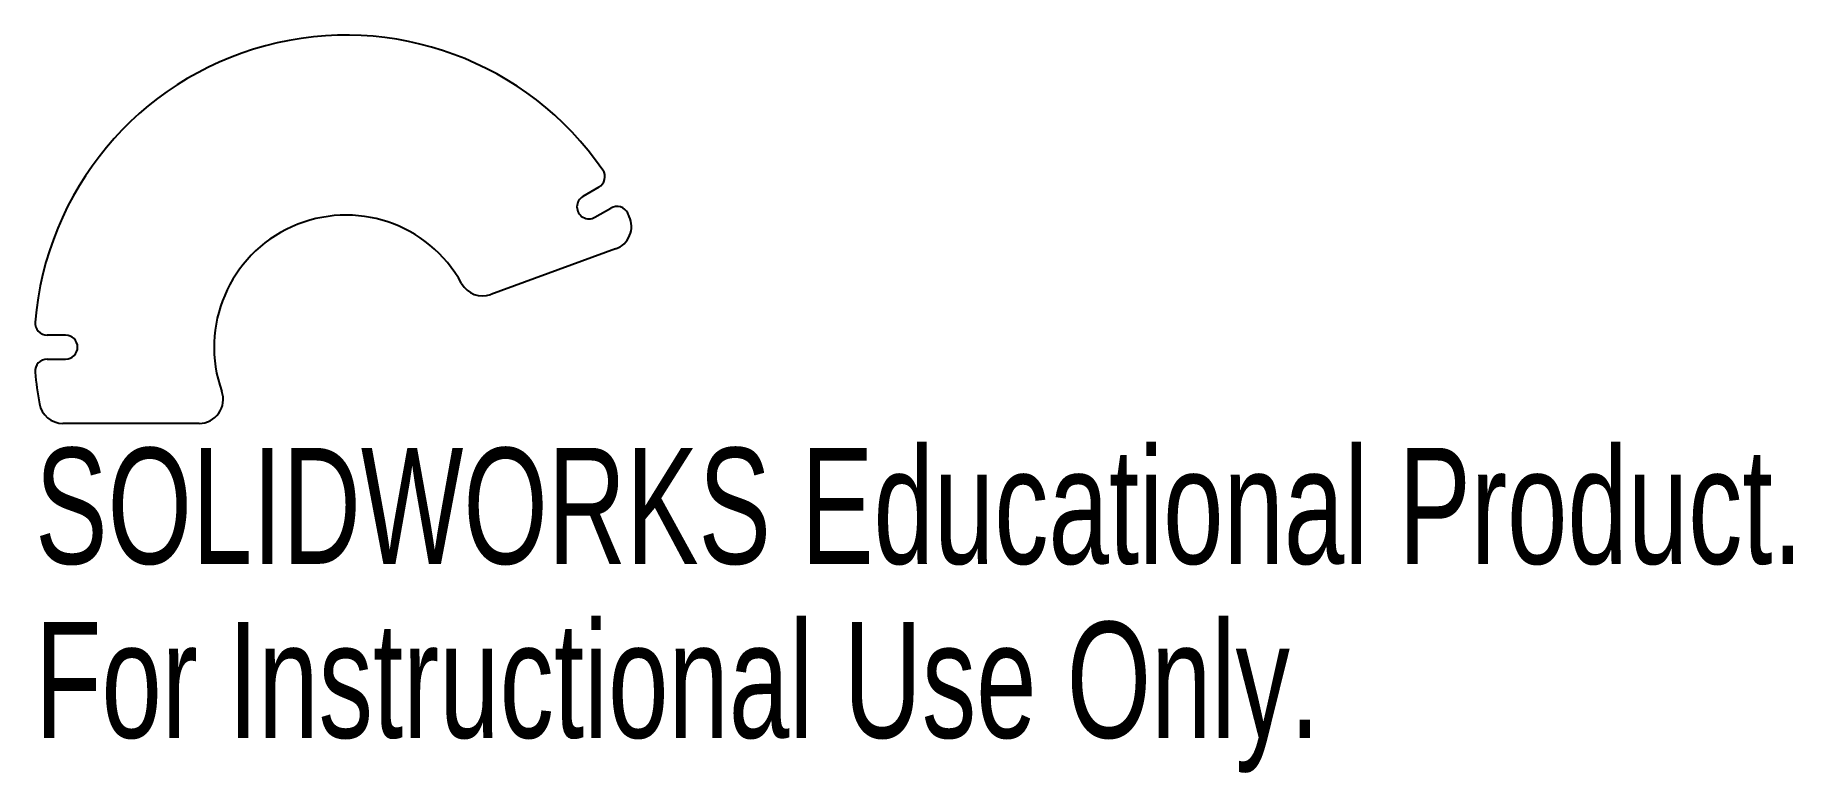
# Model space of a CAD drawing. Header units: millimetres. Extents: x -13 to 60.3, y -17.7 to 13.
import ezdxf

# ---------------------------------------------------------------- set-up
doc = ezdxf.new("R2010")
doc.units = ezdxf.units.MM
doc.styles.add('SLDTEXTSTYLE0', font='TXT', dxfattribs={"width": 0.7})

msp = doc.modelspace()

# ---------------------------------------------------------------- linework, layer by layer
at = {"color": 7, "linetype": 'Continuous', "lineweight": 25}
for p, q in [((10.541, 6.663), (9.874, 6.278)), ((10.374, 5.412), (11.041, 5.797)), ((11.237, 4.09), (6.035, 2.197)), ((-11.691, 0.5), (-12.46, 0.5)), ((-12.46, -0.5), (-11.691, -0.5)), ((-6.124, -3.179), (-11.801, -3.179))]:
    msp.add_line(p, q, dxfattribs=at)
for centre, radius, start, end in [((0, 0), 13, 34.58857, 175.41143), ((10.291, 7.096), 0.5, 300, 34.58857), ((10.124, 5.845), 0.5, 120, 300), ((11.291, 5.364), 0.5, 25.41143, 120), ((0, 0), 5.5, 28.84988, 199.58301), ((10.895, 5.03), 1, 290, 24.78019), ((0, 0), 13, 24.78019, 25.41143), ((5.693, 3.136), 1, 208.84988, 290), ((-12.46, 1), 0.5, 175.41143, 270), ((-11.691, 0), 0.5, 270, 90), ((-12.46, -1), 0.5, 90, 184.58857), ((0, 0), 13, 184.58857, 190.46015), ((-6.124, -2.179), 1, 270, 19.58301), ((-11.801, -2.179), 1, 190.46015, 270)]:
    msp.add_arc(centre, radius, start, end, dxfattribs=at)

# ---------------------------------------------------------------- texts
at = {"color": 7, "linetype": 'Continuous', "char_height": 4.83362, "attachment_point": 1, "style": 'SLDTEXTSTYLE0'}
for s, insert in [('SOLIDWORKS Educational Product.', (-12.96, -4.198)), ('For Instructional Use Only.', (-12.96, -11.449))]:
    msp.add_mtext(s, dxfattribs=dict(at, insert=insert))

doc.saveas('drawing.dxf')
